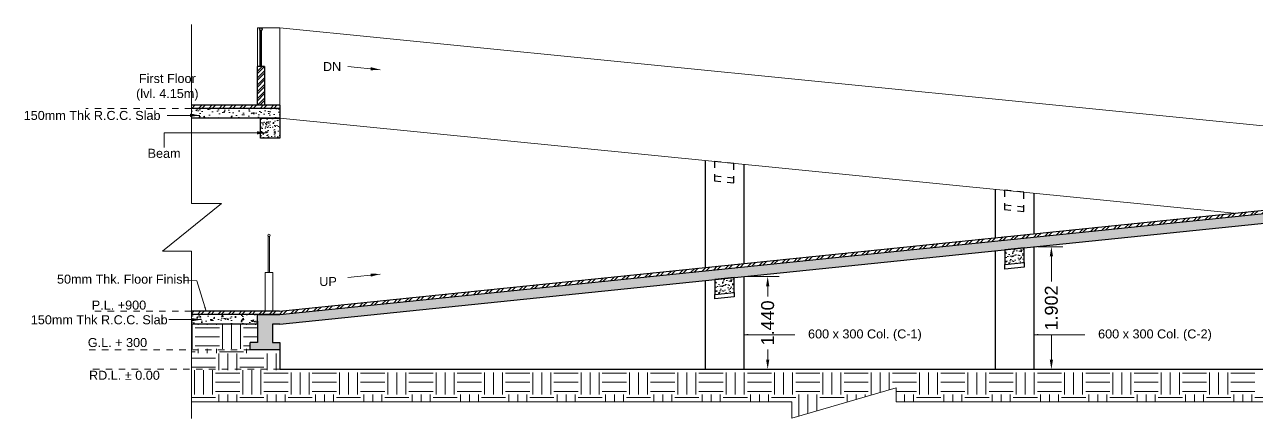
# Model space of a CAD drawing. Header units: millimetres. Extents: x 1898 to 3725, y 783 to 1532.
# Drawn here: x 2699.65 to 2718.76, y 887.41 to 893.53 of the extents above; entities that cross this region are included whole.
import ezdxf

# ---------------------------------------------------------------- set-up
doc = ezdxf.new("R2010")
doc.units = ezdxf.units.MM
doc.linetypes.add('CENTER', pattern=[2, 1.25, -0.25, 0.25, -0.25])
doc.linetypes.add('DASHED', pattern=[0.75, 0.5, -0.25])
doc.layers.get('Defpoints').update_dxf_attribs({"lineweight": 15})
for name, color, linetype, lineweight in [('beam', 1, 'Continuous', 20), ('Column', 251, 'Continuous', 30), ('DIM', 6, 'Continuous', 18), ('dim.1', 6, 'Continuous', 18), ('flooing', 92, 'Continuous', 20), ('GRID', 134, 'CENTER', 18), ('Hatch', 43, 'Continuous', 13), ('Railing', 23, 'Continuous', 13), ('slab', 95, 'Continuous', 25), ('TEXT', 7, 'Continuous', 15), ('Wall', 7, 'Continuous', 30), ('Window-Wall', 7, 'Continuous', 18)]:
    doc.layers.add(name, color=color, linetype=linetype, lineweight=lineweight)
doc.styles.add('dim-stylus bt', font='arial.ttf')
doc.styles.add('Tabrej', font='arial.ttf')
doc.dimstyles.new('DIMEN', dxfattribs={"dimtxt": 0.3, "dimasz": 0.25, "dimexe": 0.18, "dimexo": 0.0625, "dimgap": 0.09, "dimtad": 0, "dimdec": 3, "dimzin": 0, "dimdsep": 46, "dimtxsty": 'Tabrej', "dimcen": 0, "dimclrd": 256, "dimclre": 256, "dimclrt": 7, "dimadec": 0, "dimazin": 0, "dimtfac": 1, "dimtdec": 3, "dimtofl": 0, "dimtmove": 0, "dimatfit": 1, "dimfxl": 0, "dimtolj": 1, "dimtzin": 0, "dimlwd": -1, "dimlwe": -1, "dimarcsym": 0})
doc.dimstyles.new('Tabrej', dxfattribs={"dimtxt": 4, "dimasz": 0.45, "dimexe": 0.18, "dimexo": 0.0625, "dimgap": 0.09, "dimtad": 0, "dimdec": 3, "dimzin": 0, "dimdsep": 46, "dimtxsty": 'Tabrej', "dimcen": 0, "dimclrd": 256, "dimclre": 256, "dimclrt": 7, "dimaunit": 1, "dimadec": 3, "dimazin": 0, "dimtfac": 1, "dimtdec": 3, "dimtofl": 0, "dimtmove": 0, "dimatfit": 3, "dimfxl": 0, "dimtolj": 1, "dimtzin": 0, "dimlwd": -1, "dimlwe": -1, "dimarcsym": 0})
pattern_1 = [(50, (-3160.45706, -913.71168), (0.1434520365, -0.012550427), [0.015, -0.165]), (355, (-3160.45706, -913.71168), (-0.027750267, 0.150438427), [0.012, -0.132]), (100.4514445, (-3160.44511, -913.71272), (0.1157017693, 0.137887998), [0.0127480384, -0.1402284224]), (46.1842, (-3160.45706, -913.67168), (0.213448266, -0.033103856), [0.0225, -0.2475]), (96.6356355, (-3160.43928, -913.67444), (0.186932389, 0.19482372), [0.019122068, -0.210342752]), (351.184164, (-3160.45706, -913.67168), (0.186932389, 0.19482372), [0.018, -0.198]), (21, (-3160.43706, -913.68168), (0.1193814104, -0.080523778), [0.015, -0.165]), (326, (-3160.43706, -913.68168), (0.0486630664, 0.145030009), [0.012, -0.132]), (71.4514447, (-3160.42712, -913.68839), (0.1680444753, 0.0645062306), [0.012748038, -0.1402284224]), (37.5, (-3160.457064, -913.71168), (0.0024319711, 0.0665787708), [0, -0.1304, 0, -0.134, 0, -0.1325]), (7.5, (-3160.457064, -913.71168), (0.0526139075, 0.0788823424), [0, -0.0764, 0, -0.1274, 0, -0.0505]), (327.5, (-3160.501664, -913.71168), (0.1067644872, -0.00451097435), [0, -0.05, 0, -0.156, 0, -0.207]), (317.5, (-3160.52166, -913.71168), (0.116637234, 0.0200209965), [0, -0.065, 0, -0.1036, 0, -0.147])]
pattern_2 = [(50, (-3160.45706, -913.71168), (0.215178055, -0.0188256405), [0.0225, -0.2475]), (355, (-3160.45706, -913.71168), (-0.0416254, 0.22565764), [0.018, -0.198]), (100.4514445, (-3160.43913, -913.71325), (0.173552654, 0.206831997), [0.019122058, -0.210342634]), (46.1842, (-3160.45706, -913.65168), (0.3201724, -0.049655784), [0.03375, -0.37125]), (96.635635, (-3160.43038, -913.65582), (0.280398584, 0.29223558), [0.028683103, -0.315514128]), (351.184164, (-3160.45706, -913.65168), (0.280398584, 0.29223558), [0.027, -0.297]), (21, (-3160.42706, -913.66668), (0.179072116, -0.120785667), [0.0225, -0.2475]), (326, (-3160.42706, -913.66668), (0.0729946, 0.217545014), [0.018, -0.198]), (71.451445, (-3160.41214, -913.67674), (0.252066713, 0.096759346), [0.019122057, -0.210342634]), (37.5, (-3160.457064, -913.71168), (0.0036479566, 0.0998681561), [0, -0.1956, 0, -0.201, 0, -0.19875]), (7.5, (-3160.45706, -913.71168), (0.0789208612, 0.1183235136), [0, -0.1146, 0, -0.1911, 0, -0.07575]), (327.5, (-3160.523964, -913.71168), (0.1601467309, -0.0067664615), [0, -0.075, 0, -0.234, 0, -0.3105]), (317.5, (-3160.55396, -913.71168), (0.174955851, 0.030031495), [0, -0.0975, 0, -0.1554, 0, -0.2205])]
pattern_3 = [(45, (-3160.45706, -913.71168), (-0.079549513, 0.079549513), []), (45, (-3160.40403, -913.71168), (-0.079549513, 0.079549513), [])]

# ---------------------------------------------------------------- blocks, each defined once
blk = doc.blocks.new('*D327')
at = {"layer": 'Defpoints', "color": 0, "transparency": 16777216}
for p in [(3123.32, 916.12), (3123.375, 914.218), (3123.593, 914.218)]:
    blk.add_point(p, dxfattribs=at)
at = {"layer": 'DIM', "transparency": 16777216}
for p, q in [((3123.382, 916.12), (3123.773, 916.12)), ((3123.593, 915.97), (3123.593, 915.581)), ((3123.593, 914.368), (3123.593, 914.757)), ((3123.438, 914.218), (3123.773, 914.218))]:
    blk.add_line(p, q, dxfattribs=at)
for points in [[(3123.568, 915.97), (3123.618, 915.97), (3123.593, 916.12)], [(3123.568, 914.368), (3123.618, 914.368), (3123.593, 914.218)]]:
    blk.add_solid(points, dxfattribs=at)
at = {"layer": 'DIM', "color": 7, "transparency": 16777216, "insert": (3123.593, 915.169), "char_height": 0.2, "attachment_point": 5, "rotation": 90, "style": 'Tabrej'}
blk.add_mtext('\\A1;1.902', dxfattribs=at)
blk = doc.blocks.new('*D326')
at = {"layer": 'Defpoints', "color": 0, "transparency": 16777216}
for p in [(3118.819, 915.657), (3118.828, 914.218), (3119.191, 914.218)]:
    blk.add_point(p, dxfattribs=at)
at = {"layer": 'DIM', "transparency": 16777216}
for p, q in [((3118.881, 915.657), (3119.371, 915.657)), ((3119.191, 915.507), (3119.191, 915.35)), ((3119.191, 914.368), (3119.191, 914.524)), ((3118.891, 914.218), (3119.371, 914.218))]:
    blk.add_line(p, q, dxfattribs=at)
for points in [[(3119.166, 915.507), (3119.216, 915.507), (3119.191, 915.657)], [(3119.166, 914.368), (3119.216, 914.368), (3119.191, 914.218)]]:
    blk.add_solid(points, dxfattribs=at)
at = {"layer": 'DIM', "color": 7, "transparency": 16777216, "insert": (3119.191, 914.937), "char_height": 0.2, "attachment_point": 5, "rotation": 90, "style": 'Tabrej'}
blk.add_mtext('\\A1;1.440', dxfattribs=at)
blk = doc.blocks.new('DERT56789')
at = {"layer": 'Hatch'}
h = blk.add_hatch(dxfattribs=at)
h.set_pattern_fill('ANSI32', color=256, scale=0.3)
h.set_pattern_definition(pattern_3)
h.paths.add_polyline_path([(-50.2082, 4.6051), (-48.8364, 4.6051), (-48.8412, 4.5564), (-50.2082, 4.5551)])
h = blk.add_hatch(dxfattribs=at)
h.set_pattern_fill('AR-CONC', color=256, scale=0.03)
h.set_pattern_definition(pattern_2)
h.paths.add_polyline_path([(-50.2082, 4.5551), (-48.8363, 4.5551), (-48.8363, 4.4059), (-50.2082, 4.4059)])
h = blk.add_hatch(dxfattribs=at)
h.set_pattern_fill('AR-CONC', color=256, scale=0.02)
h.set_pattern_definition(pattern_1)
h.paths.add_polyline_path([(-49.1365, 4.4057), (-48.8364, 4.4057), (-48.8364, 4.0959), (-49.1365, 4.0959)])
h = blk.add_hatch(dxfattribs=at)
h.set_pattern_fill('ANSI32', color=256, scale=0.3)
h.set_pattern_definition(pattern_3)
h.paths.add_polyline_path([(-50.2082, 1.4059), (-50.2082, 1.3559), (-48.8368, 1.3558), (-33.0368, 2.9809), (-30.5124, 2.9809), (-30.5124, 3.0309), (-33.0394, 3.0309), (-48.839, 1.4059)])
h = blk.add_hatch(dxfattribs=at)
h.set_pattern_fill('AR-CONC', color=256, scale=0.03)
h.set_pattern_definition(pattern_2)
edge = h.paths.add_edge_path()
edge.add_line((-49.1814, 1.3559), (-49.1814, 0.9209))
edge.add_line((-49.1814, 0.9209), (-49.2964, 0.9209))
edge.add_line((-49.2964, 0.9209), (-49.2964, 0.8059))
edge.add_line((-49.2964, 0.8059), (-48.8364, 0.8059))
edge.add_line((-48.8364, 0.8059), (-48.8364, 0.9209))
edge.add_line((-48.8364, 0.9209), (-48.9514, 0.9209))
edge.add_line((-48.9514, 0.9209), (-48.9514, 1.2051))
edge.add_line((-48.9514, 1.2051), (-48.8364, 1.2051))
edge.add_line((-48.8364, 1.2051), (-33.0364, 2.8301))
edge.add_line((-33.0364, 2.8301), (-30.5124, 2.8301))
edge.add_line((-30.5124, 2.8301), (-30.5124, 2.9809))
edge.add_line((-30.5124, 2.9809), (-33.0368, 2.9809))
edge.add_line((-33.0368, 2.9809), (-48.8368, 1.3558))
edge.add_line((-48.8368, 1.3558), (-49.1814, 1.3558))
h = blk.add_hatch(dxfattribs=at)
h.set_pattern_fill('AR-CONC', color=256, scale=0.02)
h.set_pattern_definition([(50, (-3155.95607, -913.24875), (0.1434520365, -0.012550427), [0.015, -0.165]), (355, (-3155.95607, -913.24875), (-0.027750267, 0.150438427), [0.012, -0.132]), (100.4514445, (-3155.94411, -913.24979), (0.1157017693, 0.137887998), [0.0127480384, -0.1402284224]), (46.1842, (-3155.95607, -913.20875), (0.213448266, -0.033103856), [0.0225, -0.2475]), (96.6356355, (-3155.93828, -913.2115), (0.186932389, 0.19482372), [0.019122068, -0.210342752]), (351.184164, (-3155.95607, -913.20875), (0.186932389, 0.19482372), [0.018, -0.198]), (21, (-3155.93607, -913.21875), (0.1193814104, -0.080523778), [0.015, -0.165]), (326, (-3155.93607, -913.21875), (0.0486630664, 0.145030009), [0.012, -0.132]), (71.4514447, (-3155.92612, -913.22546), (0.1680444753, 0.0645062306), [0.012748038, -0.1402284224]), (37.5, (-3155.956067, -913.248747), (0.0024319711, 0.0665787708), [0, -0.1304, 0, -0.134, 0, -0.1325]), (7.5, (-3155.95607, -913.24875), (0.0526139075, 0.0788823424), [0, -0.0764, 0, -0.1274, 0, -0.0505]), (327.5, (-3156.000667, -913.248747), (0.1067644872, -0.00451097435), [0, -0.05, 0, -0.156, 0, -0.207]), (317.5, (-3156.02067, -913.24875), (0.116637234, 0.0200209965), [0, -0.065, 0, -0.1036, 0, -0.147])])
h.paths.add_polyline_path([(-37.5873, 2.3621), (-37.5873, 2.1309), (-37.2873, 2.1617), (-37.2873, 2.3929)])
h = blk.add_hatch(dxfattribs=at)
h.set_pattern_fill('AR-CONC', color=256, scale=0.02)
h.set_pattern_definition(pattern_1)
h.paths.add_polyline_path([(-42.0883, 1.8992), (-42.0883, 1.6679), (-41.7883, 1.6988), (-41.7883, 1.93)])
h = blk.add_hatch(dxfattribs=at)
h.set_pattern_fill('AR-CONC', color=256, scale=0.03)
h.set_pattern_definition(pattern_2)
h.paths.add_polyline_path([(-50.2082, 1.3558), (-49.1814, 1.3558), (-49.1814, 1.2051), (-50.2082, 1.2051)])
h = blk.add_hatch(dxfattribs=at)
h.set_pattern_fill('EARTH', color=256, scale=1.5)
h.set_pattern_definition([(0, (-3160.45706, -913.71168), (0.375, 0.375), [0.375, -0.375]), (0, (-3160.45706, -913.57105), (0.375, 0.375), [0.375, -0.375]), (0, (-3160.45706, -913.43043), (0.375, 0.375), [0.375, -0.375]), (90, (-3160.4102, -913.38355), (-0.375, 0.375), [0.375, -0.375]), (90, (-3160.26956, -913.38355), (-0.375, 0.375), [0.375, -0.375]), (90, (-3160.12894, -913.38355), (-0.375, 0.375), [0.375, -0.375])])
h.paths.add_polyline_path([(-50.2082, 1.2051), (-49.1814, 1.2051), (-49.1814, 0.8709), (-49.2964, 0.8709), (-49.2964, 0.7559), (-50.2082, 0.7538)])
at = {"layer": 'Window-Wall'}
h = blk.add_hatch(dxfattribs=at)
h.set_pattern_fill('ANSI32', color=256, scale=0.2)
h.set_pattern_definition([(45, (-3184.59458, -912.040485), (-0.0530330086, 0.0530330086), []), (45, (-3184.55922, -912.040485), (-0.0530330086, 0.0530330086), [])])
h.paths.add_polyline_path([(-49.0718, 5.2057), (-49.0718, 4.6057), (-49.1868, 4.6057), (-49.1868, 5.2057)])
at = {"layer": 'beam', "lineweight": 30}
blk.add_line((-49.1365, 4.4057), (-48.8365, 4.4059), dxfattribs=at)
at = {"layer": 'beam', "linetype": 'DASHED', "lineweight": 25, "ltscale": 0.003}
for p, q in [((-41.7916, 3.4722), (-42.0916, 3.5022)), ((-37.2906, 3.0233), (-37.5906, 3.0533))]:
    blk.add_line(p, q, dxfattribs=at)
at = {"layer": 'beam'}
blk.add_line((-42.0883, 1.8992), (-41.7883, 1.93), dxfattribs=at)
at = {"layer": 'beam', "lineweight": 30}
blk.add_lwpolyline([(-49.1365, 4.4057), (-48.8364, 4.4057), (-48.8364, 4.0959), (-49.1365, 4.0959)], close=True, dxfattribs=at)
at = {"layer": 'beam', "linetype": 'DASHED', "lineweight": 25, "ltscale": 0.003}
for points in [[(-42.0914, 3.7333), (-42.0914, 3.4333), (-41.7918, 3.4018), (-41.7918, 3.7033), (-42.0914, 3.7333)], [(-37.5904, 3.2844), (-37.5904, 2.9844), (-37.2908, 2.9529), (-37.2908, 3.2544), (-37.5904, 3.2844)]]:
    blk.add_lwpolyline(points, dxfattribs=at)
at = {"layer": 'beam', "lineweight": 30}
for points in [[(-37.5873, 2.3621), (-37.5873, 2.1309), (-37.2873, 2.1617), (-37.2873, 2.3929), (-37.5873, 2.3621)], [(-42.0883, 1.8992), (-42.0883, 1.6679), (-41.7883, 1.6988), (-41.7883, 1.93), (-42.0883, 1.8992)]]:
    blk.add_lwpolyline(points, dxfattribs=at)
at = {"layer": 'beam', "lineweight": 25}
for points in [[(-37.5873, 2.1309), (-37.2873, 2.1617), (-37.2873, 2.0914), (-37.5873, 2.0605), (-37.5873, 2.1309)], [(-42.0883, 1.6679), (-41.7883, 1.6988), (-41.7883, 1.6284), (-42.0883, 1.5976), (-42.0883, 1.6679)]]:
    blk.add_lwpolyline(points, dxfattribs=at)
at = {"layer": 'Column', "lineweight": 25}
for p, q in [((-42.2383, 3.7478), (-42.2383, 2.0848)), ((-41.6383, 3.688), (-41.6383, 2.1465)), ((-37.7373, 3.299), (-37.7373, 2.5477)), ((-37.1373, 3.2391), (-37.1373, 2.6094)), ((-37.7373, 2.3467), (-37.7373, 0.5059)), ((-37.1373, 2.4084), (-37.1373, 0.5059)), ((-41.6383, 1.9454), (-41.6383, 0.5059)), ((-42.2383, 1.8837), (-42.2383, 0.5059)), ((-42.2383, 0.5059), (-41.6383, 0.5059)), ((-37.7373, 0.5059), (-37.1373, 0.5059))]:
    blk.add_line(p, q, dxfattribs=at)
at = {"layer": 'flooing', "lineweight": 30}
for p, q in [((-48.8364, 4.6059), (-50.2082, 4.6051)), ((-48.8364, 4.6059), (-48.8364, 4.5551)), ((-48.839, 1.4059), (-33.0394, 3.0309)), ((-48.839, 1.4059), (-50.2082, 1.4059))]:
    blk.add_line(p, q, dxfattribs=at)
at = {"layer": 'GRID', "ltscale": 0.0005}
for p, q in [((-50.2082, 4.5551), (-51.8453, 4.5551)), ((-50.2082, 1.4059), (-51.8043, 1.4059)), ((-49.2964, 0.8059), (-51.806, 0.8059)), ((-48.8364, 0.5059), (-51.8118, 0.5059))]:
    blk.add_line(p, q, dxfattribs=at)
at = {"layer": 'Hatch'}
for p, q in [((-50.2071, 0.6789), (-49.8321, 0.6789)), ((-49.7852, 0.4914), (-49.7852, 0.7486)), ((-49.6446, 0.4914), (-49.6446, 0.7486)), ((-49.5039, 0.4914), (-49.5039, 0.7486)), ((-49.4571, 0.6789), (-49.0821, 0.6789)), ((-49.0352, 0.4914), (-49.0352, 0.7486)), ((-48.8946, 0.4914), (-48.8946, 0.7486)), ((-50.2082, 0.4446), (-50.2071, 0.4446)), ((-50.2071, 0.5383), (-49.8321, 0.5383)), ((-50.1602, 0.1164), (-50.1602, 0.4914)), ((-50.0196, 0.1164), (-50.0196, 0.4914)), ((-49.8789, 0.1164), (-49.8789, 0.4914)), ((-49.8321, 0.4446), (-49.4571, 0.4446)), ((-49.4571, 0.5383), (-49.0821, 0.5383)), ((-49.4102, 0.1164), (-49.4102, 0.4914)), ((-49.2696, 0.1164), (-49.2696, 0.4914)), ((-49.1289, 0.1164), (-49.1289, 0.4914)), ((-49.0821, 0.4446), (-48.7071, 0.4446)), ((-48.6602, 0.1164), (-48.6602, 0.4559)), ((-48.5196, 0.1164), (-48.5196, 0.4559)), ((-48.3789, 0.1164), (-48.3789, 0.4559)), ((-48.3321, 0.4446), (-47.9571, 0.4446)), ((-47.9102, 0.1164), (-47.9102, 0.4559)), ((-47.7696, 0.1164), (-47.7696, 0.4559)), ((-47.6289, 0.1164), (-47.6289, 0.4559)), ((-47.5821, 0.4446), (-47.2071, 0.4446)), ((-47.1602, 0.1164), (-47.1602, 0.4559)), ((-47.0196, 0.1164), (-47.0196, 0.4559)), ((-46.8789, 0.1164), (-46.8789, 0.4559)), ((-46.8321, 0.4446), (-46.4571, 0.4446)), ((-46.4102, 0.1164), (-46.4102, 0.4559)), ((-46.2696, 0.1164), (-46.2696, 0.4559)), ((-46.1289, 0.1164), (-46.1289, 0.4559)), ((-46.0821, 0.4446), (-45.7071, 0.4446)), ((-45.6602, 0.1164), (-45.6602, 0.4559)), ((-45.5196, 0.1164), (-45.5196, 0.4559)), ((-45.3789, 0.1164), (-45.3789, 0.4559)), ((-45.3321, 0.4446), (-44.9571, 0.4446)), ((-44.9102, 0.1164), (-44.9102, 0.4559)), ((-44.7696, 0.1164), (-44.7696, 0.4559)), ((-44.6289, 0.1164), (-44.6289, 0.4559)), ((-44.5821, 0.4446), (-44.2071, 0.4446)), ((-44.1602, 0.1164), (-44.1602, 0.4559)), ((-44.0196, 0.1164), (-44.0196, 0.4559)), ((-43.8789, 0.1164), (-43.8789, 0.4559)), ((-43.8321, 0.4446), (-43.4571, 0.4446)), ((-43.4102, 0.1164), (-43.4102, 0.4559)), ((-43.2696, 0.1164), (-43.2696, 0.4559)), ((-43.1289, 0.1164), (-43.1289, 0.4559)), ((-43.0821, 0.4446), (-42.7071, 0.4446)), ((-42.6602, 0.1164), (-42.6602, 0.4559)), ((-42.5196, 0.1164), (-42.5196, 0.4559)), ((-42.3789, 0.1164), (-42.3789, 0.4559)), ((-42.3321, 0.4446), (-41.9571, 0.4446)), ((-41.9102, 0.1164), (-41.9102, 0.4559)), ((-41.7696, 0.1164), (-41.7696, 0.4559)), ((-41.6289, 0.1164), (-41.6289, 0.4559)), ((-41.5821, 0.4446), (-41.2071, 0.4446)), ((-41.1602, 0.1164), (-41.1602, 0.4559)), ((-41.0196, 0.1164), (-41.0196, 0.4559)), ((-40.8789, 0.1164), (-40.8789, 0.4559)), ((-40.8321, 0.4446), (-40.4571, 0.4446)), ((-40.4102, 0.1164), (-40.4102, 0.4559)), ((-40.2696, 0.1164), (-40.2696, 0.4559)), ((-40.1289, 0.1164), (-40.1289, 0.4559)), ((-40.0821, 0.4446), (-39.7071, 0.4446)), ((-39.6602, 0.1164), (-39.6602, 0.4559)), ((-39.5196, 0.1466), (-39.5196, 0.4559)), ((-39.3789, 0.1874), (-39.3789, 0.4559)), ((-39.3321, 0.4446), (-38.9571, 0.4446)), ((-38.9102, 0.1164), (-38.9102, 0.4559)), ((-38.7696, 0.1164), (-38.7696, 0.4559)), ((-38.6289, 0.1164), (-38.6289, 0.4559)), ((-38.5821, 0.4446), (-38.2071, 0.4446)), ((-38.1602, 0.1164), (-38.1602, 0.4559)), ((-38.0196, 0.1164), (-38.0196, 0.4559)), ((-37.8789, 0.1164), (-37.8789, 0.4559)), ((-37.8321, 0.4446), (-37.4571, 0.4446)), ((-37.4102, 0.1164), (-37.4102, 0.4559)), ((-37.2696, 0.1164), (-37.2696, 0.4559)), ((-37.1289, 0.1164), (-37.1289, 0.4559)), ((-37.0821, 0.4446), (-36.7071, 0.4446)), ((-36.6602, 0.1164), (-36.6602, 0.4559)), ((-36.5196, 0.1164), (-36.5196, 0.4559)), ((-36.3789, 0.1164), (-36.3789, 0.4559)), ((-36.3321, 0.4446), (-35.9571, 0.4446)), ((-35.9102, 0.1164), (-35.9102, 0.4559)), ((-35.7696, 0.1164), (-35.7696, 0.4559)), ((-35.6289, 0.1164), (-35.6289, 0.4559)), ((-35.5821, 0.4446), (-35.2071, 0.4446)), ((-35.1602, 0.1164), (-35.1602, 0.4559)), ((-35.0196, 0.1164), (-35.0196, 0.4559)), ((-34.8789, 0.1164), (-34.8789, 0.4559)), ((-34.8321, 0.4446), (-34.4571, 0.4446)), ((-34.4102, 0.1164), (-34.4102, 0.4559)), ((-34.2696, 0.1164), (-34.2696, 0.4559)), ((-34.1289, 0.1164), (-34.1289, 0.4559)), ((-34.0821, 0.4446), (-33.7071, 0.4446)), ((-50.2082, 0.3039), (-50.2071, 0.3039)), ((-49.8321, 0.3039), (-49.4571, 0.3039)), ((-49.0821, 0.3039), (-48.7071, 0.3039)), ((-48.3321, 0.3039), (-47.9571, 0.3039)), ((-47.5821, 0.3039), (-47.2071, 0.3039)), ((-46.8321, 0.3039), (-46.4571, 0.3039)), ((-46.0821, 0.3039), (-45.7071, 0.3039)), ((-45.3321, 0.3039), (-44.9571, 0.3039)), ((-44.5821, 0.3039), (-44.2071, 0.3039)), ((-43.8321, 0.3039), (-43.4571, 0.3039)), ((-43.0821, 0.3039), (-42.7071, 0.3039)), ((-42.3321, 0.3039), (-41.9571, 0.3039)), ((-41.5821, 0.3039), (-41.2071, 0.3039)), ((-40.8321, 0.3039), (-40.4571, 0.3039)), ((-40.0821, 0.3039), (-39.7071, 0.3039)), ((-39.3321, 0.3039), (-38.9571, 0.3039)), ((-38.5821, 0.3039), (-38.2071, 0.3039)), ((-37.8321, 0.3039), (-37.4571, 0.3039)), ((-37.0821, 0.3039), (-36.7071, 0.3039)), ((-36.3321, 0.3039), (-35.9571, 0.3039)), ((-35.5821, 0.3039), (-35.2071, 0.3039)), ((-34.8321, 0.3039), (-34.4571, 0.3039)), ((-34.0821, 0.3039), (-33.7071, 0.3039)), ((-50.2082, 0.1633), (-50.2071, 0.1633)), ((-50.2082, 0), (-40.8893, 0)), ((-50.2071, 0.0696), (-49.8321, 0.0696)), ((-49.8321, 0.1633), (-49.4571, 0.1633)), ((-49.7852, 0), (-49.7852, 0.1164)), ((-49.6446, 0), (-49.6446, 0.1164)), ((-49.5039, 0), (-49.5039, 0.1164)), ((-49.4571, 0.0696), (-49.0821, 0.0696)), ((-49.0821, 0.1633), (-48.7071, 0.1633)), ((-49.0352, 0), (-49.0352, 0.1164)), ((-48.8946, 0), (-48.8946, 0.1164)), ((-48.7539, 0), (-48.7539, 0.1164)), ((-48.7071, 0.0696), (-48.3321, 0.0696)), ((-48.3321, 0.1633), (-47.9571, 0.1633)), ((-48.2852, 0), (-48.2852, 0.1164)), ((-48.1446, 0), (-48.1446, 0.1164)), ((-48.0039, 0), (-48.0039, 0.1164)), ((-47.9571, 0.0696), (-47.5821, 0.0696)), ((-47.5821, 0.1633), (-47.2071, 0.1633)), ((-47.5352, 0), (-47.5352, 0.1164)), ((-47.3946, 0), (-47.3946, 0.1164)), ((-47.2539, 0), (-47.2539, 0.1164)), ((-47.2071, 0.0696), (-46.8321, 0.0696)), ((-46.8321, 0.1633), (-46.4571, 0.1633)), ((-46.7852, 0), (-46.7852, 0.1164)), ((-46.6446, 0), (-46.6446, 0.1164)), ((-46.5039, 0), (-46.5039, 0.1164)), ((-46.4571, 0.0696), (-46.0821, 0.0696)), ((-46.0821, 0.1633), (-45.7071, 0.1633)), ((-46.0352, 0), (-46.0352, 0.1164)), ((-45.8946, 0), (-45.8946, 0.1164)), ((-45.7539, 0), (-45.7539, 0.1164)), ((-45.7071, 0.0696), (-45.3321, 0.0696)), ((-45.3321, 0.1633), (-44.9571, 0.1633)), ((-45.2852, 0), (-45.2852, 0.1164)), ((-45.1446, 0), (-45.1446, 0.1164)), ((-45.0039, 0), (-45.0039, 0.1164)), ((-44.9571, 0.0696), (-44.5821, 0.0696)), ((-44.5821, 0.1633), (-44.2071, 0.1633)), ((-44.5352, 0), (-44.5352, 0.1164)), ((-44.3946, 0), (-44.3946, 0.1164)), ((-44.2539, 0), (-44.2539, 0.1164)), ((-44.2071, 0.0696), (-43.8321, 0.0696)), ((-43.8321, 0.1633), (-43.4571, 0.1633)), ((-43.7852, 0), (-43.7852, 0.1164)), ((-43.6446, 0), (-43.6446, 0.1164)), ((-43.5039, 0), (-43.5039, 0.1164)), ((-43.4571, 0.0696), (-43.0821, 0.0696)), ((-43.0821, 0.1633), (-42.7071, 0.1633)), ((-43.0352, 0), (-43.0352, 0.1164)), ((-42.8946, 0), (-42.8946, 0.1164)), ((-42.7539, 0), (-42.7539, 0.1164)), ((-42.7071, 0.0696), (-42.3321, 0.0696)), ((-42.3321, 0.1633), (-41.9571, 0.1633)), ((-42.2852, 0), (-42.2852, 0.1164)), ((-42.1446, 0), (-42.1446, 0.1164)), ((-42.0039, 0), (-42.0039, 0.1164)), ((-41.9571, 0.0696), (-41.5821, 0.0696)), ((-41.5821, 0.1633), (-41.2071, 0.1633)), ((-41.5352, 0), (-41.5352, 0.1164)), ((-41.3946, 0), (-41.3946, 0.1164)), ((-41.2539, 0), (-41.2539, 0.1164)), ((-41.2071, 0.0696), (-40.8321, 0.0696)), ((-40.8321, 0.1633), (-40.4571, 0.1633)), ((-40.7852, -0.2206), (-40.7852, 0.1164)), ((-40.6446, -0.1798), (-40.6446, 0.1164)), ((-40.5039, -0.139), (-40.5039, 0.1164)), ((-40.4571, 0.0696), (-40.0821, 0.0696)), ((-40.0821, 0.1633), (-39.7071, 0.1633)), ((-40.0352, 0), (-40.0352, 0.1164)), ((-39.8946, 0.0378), (-39.8946, 0.1164)), ((-39.7539, 0.0786), (-39.7539, 0.1164)), ((-39.272, 0.1633), (-38.9571, 0.1633)), ((-39.272, 0), (-29.7635, 0)), ((-39.1446, 0), (-39.1446, 0.1164)), ((-39.0039, 0), (-39.0039, 0.1164)), ((-38.9571, 0.0696), (-38.5821, 0.0696)), ((-38.5821, 0.1633), (-38.2071, 0.1633)), ((-38.5352, 0), (-38.5352, 0.1164)), ((-38.3946, 0), (-38.3946, 0.1164)), ((-38.2539, 0), (-38.2539, 0.1164)), ((-38.2071, 0.0696), (-37.8321, 0.0696)), ((-37.8321, 0.1633), (-37.4571, 0.1633)), ((-37.7852, 0), (-37.7852, 0.1164)), ((-37.6446, 0), (-37.6446, 0.1164)), ((-37.5039, 0), (-37.5039, 0.1164)), ((-37.4571, 0.0696), (-37.0821, 0.0696)), ((-37.0821, 0.1633), (-36.7071, 0.1633)), ((-37.0352, 0), (-37.0352, 0.1164)), ((-36.8946, 0), (-36.8946, 0.1164)), ((-36.7539, 0), (-36.7539, 0.1164)), ((-36.7071, 0.0696), (-36.3321, 0.0696)), ((-36.3321, 0.1633), (-35.9571, 0.1633)), ((-36.2852, 0), (-36.2852, 0.1164)), ((-36.1446, 0), (-36.1446, 0.1164)), ((-36.0039, 0), (-36.0039, 0.1164)), ((-35.9571, 0.0696), (-35.5821, 0.0696)), ((-35.5821, 0.1633), (-35.2071, 0.1633)), ((-35.5352, 0), (-35.5352, 0.1164)), ((-35.3946, 0), (-35.3946, 0.1164)), ((-35.2539, 0), (-35.2539, 0.1164)), ((-35.2071, 0.0696), (-34.8321, 0.0696)), ((-34.8321, 0.1633), (-34.4571, 0.1633)), ((-34.7852, 0), (-34.7852, 0.1164)), ((-34.6446, 0), (-34.6446, 0.1164)), ((-34.5039, 0), (-34.5039, 0.1164)), ((-34.4571, 0.0696), (-34.0821, 0.0696)), ((-34.0821, 0.1633), (-33.7071, 0.1633)), ((-34.0352, 0), (-34.0352, 0.1164)), ((-33.8946, 0), (-33.8946, 0.1164)), ((-33.7539, 0), (-33.7539, 0.1164)), ((-33.7071, 0.0696), (-33.3321, 0.0696))]:
    blk.add_line(p, q, dxfattribs=at)
at = {"layer": 'Railing'}
for p, q in [((-49.1839, 5.8057), (-48.8364, 5.8059)), ((-49.1839, 4.6057), (-49.1839, 5.8057)), ((-48.8364, 4.6059), (-48.8364, 5.8059)), ((-48.8364, 5.8059), (-33.0339, 4.2309)), ((-49.0147, 2.0059), (-49.0147, 2.5659)), ((-49.0147, 2.5659), (-48.9947, 2.5659)), ((-48.9947, 2.0059), (-48.9947, 2.5659))]:
    blk.add_line(p, q, dxfattribs=at)
at = {"layer": 'Railing', "lineweight": 30}
for p, q in [((-49.1393, 5.2057), (-49.1393, 5.7657)), ((-49.1393, 5.7657), (-49.1193, 5.7657)), ((-49.1193, 5.2057), (-49.1193, 5.7657))]:
    blk.add_line(p, q, dxfattribs=at)
blk.add_circle((-49.1293, 5.7857), 0.02, dxfattribs=at)
at = {"layer": 'Railing'}
blk.add_circle((-49.0047, 2.5859), 0.02, dxfattribs=at)
at = {"layer": 'slab', "lineweight": 30}
for p, q in [((-48.8364, 4.5559), (-50.2082, 4.5551)), ((-48.8365, 4.4059), (-50.2082, 4.4051)), ((-48.8364, 4.5559), (-48.8365, 4.4059)), ((-48.8368, 1.3558), (-33.0368, 2.9809)), ((-48.8364, 1.2051), (-33.0364, 2.8301)), ((-48.8364, 1.3559), (-50.2082, 1.3559)), ((-49.1814, 1.2051), (-49.1814, 1.3559)), ((-49.1814, 1.3559), (-48.8368, 1.3558)), ((-49.1814, 1.2051), (-50.2082, 1.2051)), ((-49.1814, 1.2551), (-49.1814, 0.9209)), ((-48.9514, 1.2051), (-48.9514, 0.9209)), ((-48.8364, 1.2051), (-48.9514, 1.2051)), ((-49.1814, 0.9209), (-49.2964, 0.9209)), ((-49.2964, 0.8059), (-49.2964, 0.9209)), ((-48.8364, 0.8059), (-49.2964, 0.8059)), ((-48.9514, 0.9209), (-48.8364, 0.9209)), ((-48.8364, 0.9209), (-48.8364, 0.8059))]:
    blk.add_line(p, q, dxfattribs=at)
at = {"layer": 'Wall', "lineweight": 20}
for p, q in [((-50.2082, 5.857), (-50.2082, 3.7312)), ((-50.2082, 3.7312), (-50.2082, 3.0818)), ((-50.6592, 2.3372), (-49.7424, 3.0818)), ((-50.2082, 3.0818), (-49.7424, 3.0818)), ((-50.2082, 2.3372), (-50.6592, 2.3372)), ((-50.2082, 2.3372), (-50.2082, -0.2566)), ((-40.8893, -0.2508), (-39.272, 0.2184)), ((-39.272, 0), (-39.272, 0.2184)), ((-50.2082, 0), (-40.8893, 0)), ((-40.8893, 0), (-40.8893, -0.2508)), ((-39.272, 0), (-29.7635, 0))]:
    blk.add_line(p, q, dxfattribs=at)
at = {"layer": 'Wall'}
for p, q in [((-49.1868, 5.2057), (-49.1868, 4.6057)), ((-49.0718, 5.2057), (-49.1868, 5.2057)), ((-49.0718, 5.2057), (-49.0718, 4.6057)), ((-49.0718, 4.6057), (-49.1868, 4.6057)), ((-48.8363, 4.4059), (-48.8364, 4.4059)), ((-48.8364, 0.8059), (-48.8364, 0.5059)), ((-48.8364, 0.5059), (-29.7635, 0.5059))]:
    blk.add_line(p, q, dxfattribs=at)
at = {"layer": 'Window-Wall'}
for p, q in [((-34.0289, 2.9291), (-48.8365, 4.4059)), ((-49.0622, 2.0059), (-49.0622, 1.4059)), ((-48.9472, 2.0059), (-49.0622, 2.0059)), ((-48.9472, 2.0059), (-48.9472, 1.4059)), ((-48.9472, 1.4059), (-49.0622, 1.4059))]:
    blk.add_line(p, q, dxfattribs=at)
at = {"layer": 'TEXT', "attachment_point": 5, "style": 'dim-stylus bt'}
for s, insert, char_height, width in [('DN', (-48.0255, 5.2057), 0.14029, 2.643266), ('\\A1;First Floor\\P(lvl. 4.15m)', (-50.5819, 4.883), 0.140287, 2.432176), ('150mm Thk R.C.C. Slab', (-51.7492, 4.4458), 0.140287, 2.643266), ('Beam', (-50.6319, 3.8579), 0.14029, 1.633413), ('\\A1;50mm Thk. Floor Finish', (-51.2651, 1.9042), 0.140287, 2.432176), ('UP', (-48.0881, 1.8677), 0.14029, 2.643266), ('P.L. +900', (-51.3322, 1.5014), 0.14029, 1.633413), ('150mm Thk R.C.C. Slab', (-51.6388, 1.2735), 0.140287, 2.643266), (' \\PG.L. + 300', (-51.3554, 1.0368), 0.14029, 0.990715), ('\\A1;600 x 300 Col. (C-1)', (-39.7581, 1.0338), 0.140287, 2.056129), ('\\A1;600 x 300 Col. (C-2)', (-35.2571, 1.0338), 0.140287, 2.056129), ('RD.L. ± 0.00', (-51.2475, 0.4114), 0.140287, 1.288711)]:
    blk.add_mtext(s, dxfattribs=dict(at, insert=insert, char_height=char_height, width=width))
at = {"layer": 'DIM'}
for base, p1, p2, picture, middle in [((-36.86417, 0.50589), (-37.13727, 2.40836), (-37.08206, 0.50589), '*D327', (-36.86417, 1.45713)), ((-41.26644, 0.50589), (-41.63827, 1.94543), (-41.62894, 0.50589), '*D326', (-41.26644, 1.22566))]:
    dim = blk.add_linear_dim(base=base, p1=p1, p2=p2, angle=90, dimstyle='DIMEN', override={"dimtxt": 0.2, "dimasz": 0.15, "dimarcsym": 1}, dxfattribs=at)
    dim.commit()
    dim.dimension.update_dxf_attribs({"geometry": picture, "text_midpoint": middle, "insert": (-3160.45706, -913.71168)})
for points, override in [([(-47.2772, 5.1566), (-47.7812, 5.2084)], {"dimtxt": 0.2, "dimasz": 0.15, "dimarcsym": 1}), ([(-50.0784, 4.4485), (-50.5851, 4.4485)], {"dimtxt": 0.2, "dimasz": 0.15, "dimarcsym": 1}), ([(-49.0407, 4.1775), (-50.6309, 4.1775), (-50.6309, 3.9478)], {"dimtxt": 0.2, "dimasz": 0.15, "dimgap": 0.09, "dimtad": 0, "dimarcsym": 1}), ([(-47.2772, 1.9839), (-47.7812, 1.9321)], {"dimtxt": 0.2, "dimasz": 0.15, "dimarcsym": 1}), ([(-50.0524, 1.2762), (-50.5591, 1.2762)], {"dimtxt": 0.2, "dimasz": 0.15, "dimarcsym": 1})]:
    blk.add_leader(points, dimstyle='DIMEN', override=override, dxfattribs=at)
at = {"layer": 'dim.1', "ltscale": 0.05}
for points in [[(-49.9807, 1.4059), (-50.1216, 1.8765), (-50.3279, 1.8918)], [(-41.6383, 1.0431), (-40.8465, 1.0431)], [(-37.1373, 1.0431), (-36.3455, 1.0431)]]:
    blk.add_leader(points, dimstyle='Tabrej', override={"dimtxt": 0.06, "dimasz": 0.07, "dimtmove": 1}, dxfattribs=at)

msp = doc.modelspace()

# ---------------------------------------------------------------- block references
at = {"layer": 'Window-Wall'}
msp.add_blockref('DERT56789', (2752.4428, 887.669), dxfattribs=at)

doc.saveas('drawing.dxf')
